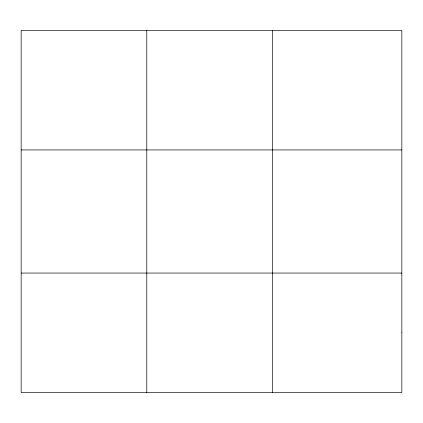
<?xml version="1.0" encoding="UTF-8"?>
<svg xmlns="http://www.w3.org/2000/svg" width="423" height="423" viewBox="0 0 423 423"><rect width="100%" height="100%" fill="white"/><g stroke="black" fill="none" stroke-linecap="round" stroke-linejoin="round"><path stroke-width="0.63" d="M146.781 30.451L146.781 392.549M272.412 30.451L272.412 392.549M21.15 149.943L401.85 149.943M21.15 273.057L401.85 273.057M401.85 332.801L401.85 392.549L21.15 392.549L21.15 30.451L401.85 30.451L401.85 332.801"/></g></svg>
